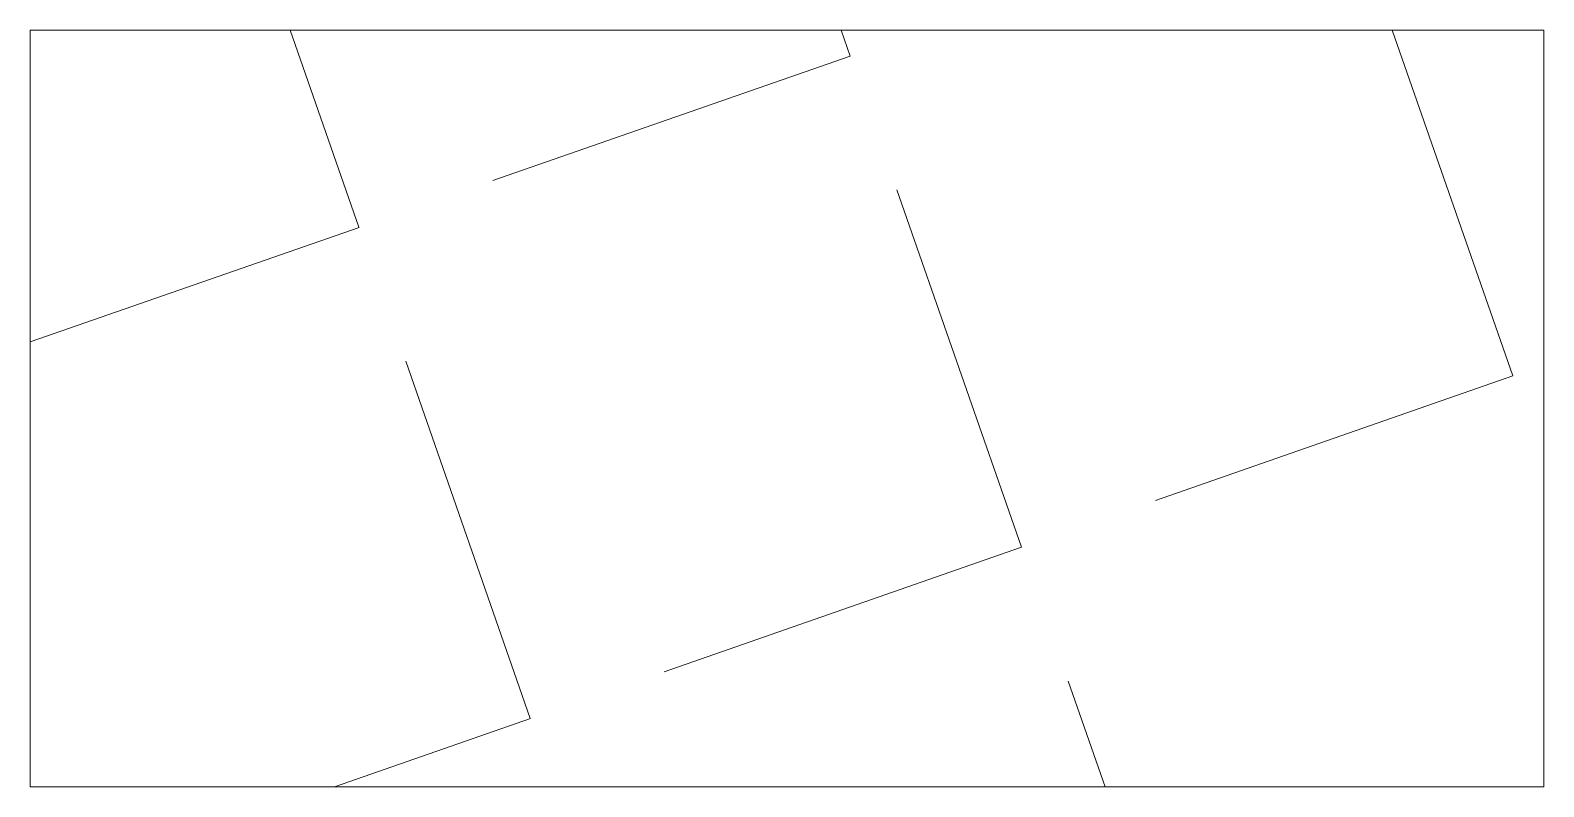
# Model space of a CAD drawing. Header units: feet. Extents: x 0 to 4, y 0 to 2.
import ezdxf

# ---------------------------------------------------------------- set-up
doc = ezdxf.new("R2010")
doc.units = ezdxf.units.FT
doc.header["$MEASUREMENT"] = 0
doc.layers.add('HATCH', color=111, linetype='Continuous', lineweight=15)

msp = doc.modelspace()

# ---------------------------------------------------------------- hatches: boundary and pattern name
at = {"layer": 'HATCH'}
h = msp.add_hatch(dxfattribs=at)
h.set_pattern_fill('ANGLE', color=256, scale=5, angle=135, style=0)
h.set_pattern_definition([(109.228432946, (478541.9166, 2178939.3271), (-1.2982929498, -0.452835971), [1, -0.375]), (199.228432946, (478541.9166, 2178939.3271), (0.452835971, -1.2982929498), [1, -0.375])])
h.paths.add_polyline_path([(0, 0), (4, 0), (4, 2), (0, 2)], flags=0)

# ---------------------------------------------------------------- linework, layer by layer
for p, q in [((4, 2), (0, 2)), ((0, 2), (0, 0)), ((4, 0), (4, 2)), ((0, 0), (4, 0))]:
    msp.add_line(p, q, dxfattribs=at)

doc.saveas('drawing.dxf')
